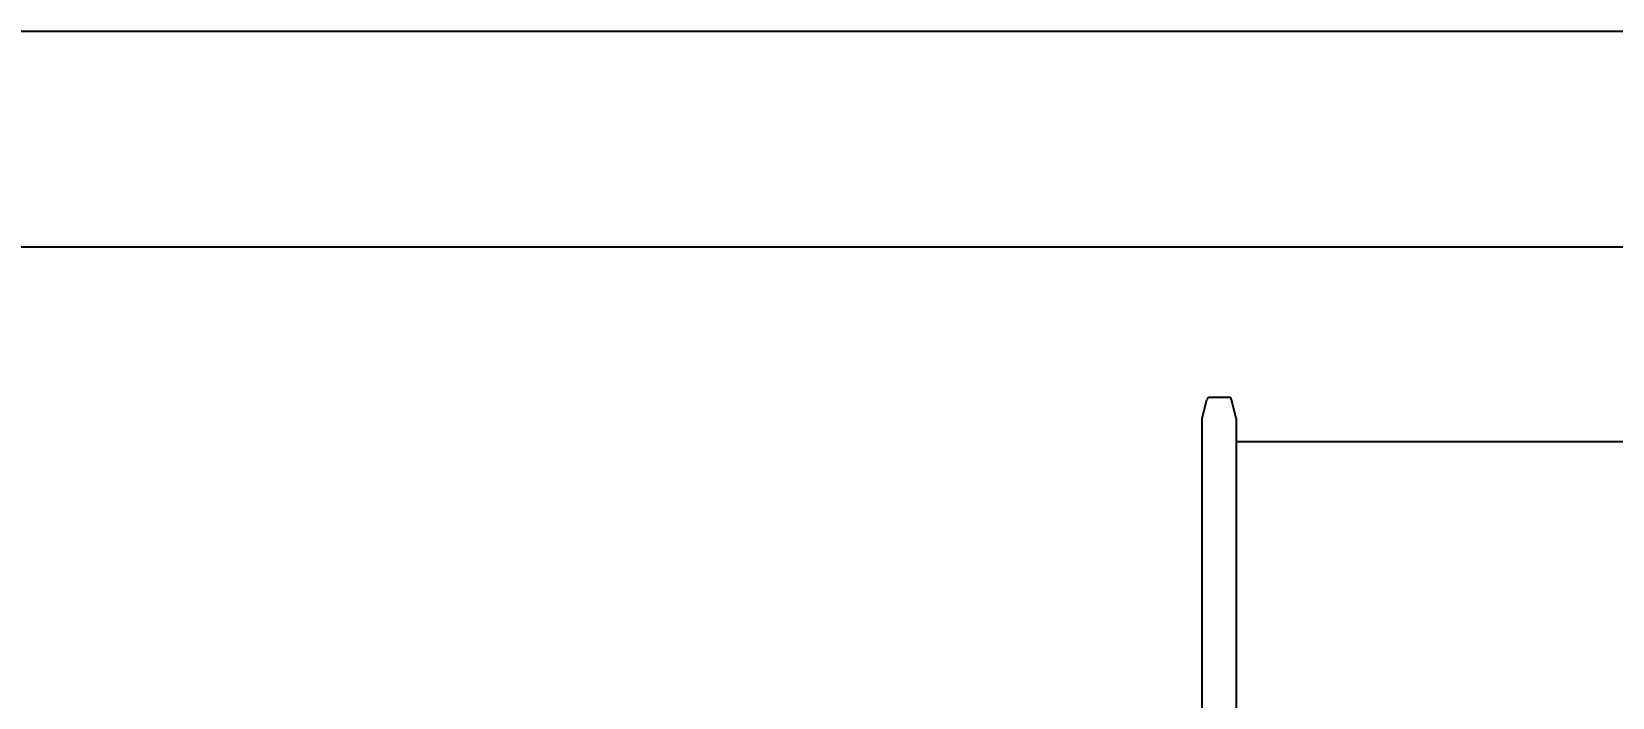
# Model space of a CAD drawing. Header units: millimetres. Extents: x 6781 to 13993, y -7973 to 4183.
# Drawn here: x 7627 to 8470, y 3218 to 3573 of the extents above; entities that cross this region are included whole.
import ezdxf

# ---------------------------------------------------------------- set-up
doc = ezdxf.new("R2010")
doc.units = ezdxf.units.MM
doc.header["$LTSCALE"] = 307.34
doc.header["$PDMODE"] = 3
doc.header["$PDSIZE"] = 8
doc.layers.get('0').update_dxf_attribs({"linetype": 'CONTINUOUS'})
doc.layers.get('Defpoints').update_dxf_attribs({"linetype": 'CONTINUOUS'})
doc.styles.get("Standard").update_dxf_attribs({"font": 'calibri.ttf'})
doc.dimstyles.new('DIMSTYLE_1', dxfattribs={"dimtxt": 40, "dimasz": 35, "dimexe": 1.5, "dimexo": 1, "dimgap": 1, "dimtad": 1, "dimdsep": 46, "dimtxsty": 'Standard', "dimblk": '_FILLED', "dimblk1": '_FILLED', "dimblk2": '_FILLED', "dimcen": 0.09, "dimazin": 2, "dimtp": 0.01, "dimtm": 0.01, "dimtfac": 1, "dimtofl": 0, "dimtmove": 0, "dimatfit": 3, "dimldrblk": '_FILLED', "dimfxl": 1, "dimtolj": 1, "dimarcsym": 0})

# ---------------------------------------------------------------- blocks, each defined once
blk = doc.blocks.new('_FILLED')
at = {"color": 0, "linetype": 'ByBlock'}
blk.add_solid([(0, 0), (-1, 0.214), (-1, -0.214)], dxfattribs=at)
blk = doc.blocks.new('*D575')
at = {"color": 0, "linetype": 'Continuous', "lineweight": -2}
for p, q in [((7353.4, 3070.86), (7353.4, 3460.04)), ((7388.4, 3458.54), (9950.73, 3458.54)), ((9985.73, 3045.68), (9985.73, 3460.04))]:
    blk.add_line(p, q, dxfattribs=at)
at = {"layer": 'Defpoints', "color": 0}
for p in [(9985.73, 3458.54), (7353.4, 3069.86), (9985.73, 3044.68)]:
    blk.add_point(p, dxfattribs=at)
at = {"color": 0, "linetype": 'ByBlock', "lineweight": -2, "xscale": 35, "yscale": 35, "zscale": 35, "rotation": 180}
blk.add_blockref('_FILLED', (7353.4, 3458.54), dxfattribs=at)
at = {"color": 0, "linetype": 'ByBlock', "lineweight": -2, "xscale": 35, "yscale": 35, "zscale": 35}
blk.add_blockref('_FILLED', (9985.73, 3458.54), dxfattribs=at)
at = {"color": 0, "lineweight": 25, "insert": (8687.25, 3479.94), "char_height": 40, "attachment_point": 5}
blk.add_mtext('\\A1;\\A1;C', dxfattribs=at)

msp = doc.modelspace()

# ---------------------------------------------------------------- linework, layer by layer
msp.add_line((10896.87679, 3573.28206), (6928.39946, 3573.28206))
at = {"color": 0, "linetype": 'Continuous', "lineweight": 25}
for p, q in [((8251.48429, 3367.15168), (8253.94615, 3376.90065)), ((8255.69137, 3378.25994), (8265.37982, 3378.25994)), ((8269.58689, 3367.15168), (8267.12503, 3376.90065)), ((8251.48429, 2786.16819), (8251.48429, 3367.15168)), ((8269.58689, 3367.15168), (8269.58689, 2786.16819)), ((8269.53559, 3354.65994), (8982.48429, 3354.65994))]:
    msp.add_line(p, q, dxfattribs=at)
for centre, start, end in [((8255.69137, 3376.45994), 90, 165.8276623), ((8265.37982, 3376.45994), 14.1723377, 90)]:
    msp.add_arc(centre, 1.8, start, end, dxfattribs=at)

# ---------------------------------------------------------------- dimensions: what is measured, and where the dimension line sits
dim = msp.add_linear_dim(base=(9985.73345, 3458.53644), p1=(7353.39946, 3069.85845), p2=(9985.73345, 3044.67724), text='\\A1;C', dimstyle='DIMSTYLE_1', override={"dimtxsty": 'Standard', "dimldrblk": '_FILLED'}, dxfattribs=at)
dim.commit()
dim.dimension.update_dxf_attribs({"geometry": '*D575', "text_midpoint": (8687.24722, 3458.53644), "dimtype": 160})

doc.saveas('drawing.dxf')
